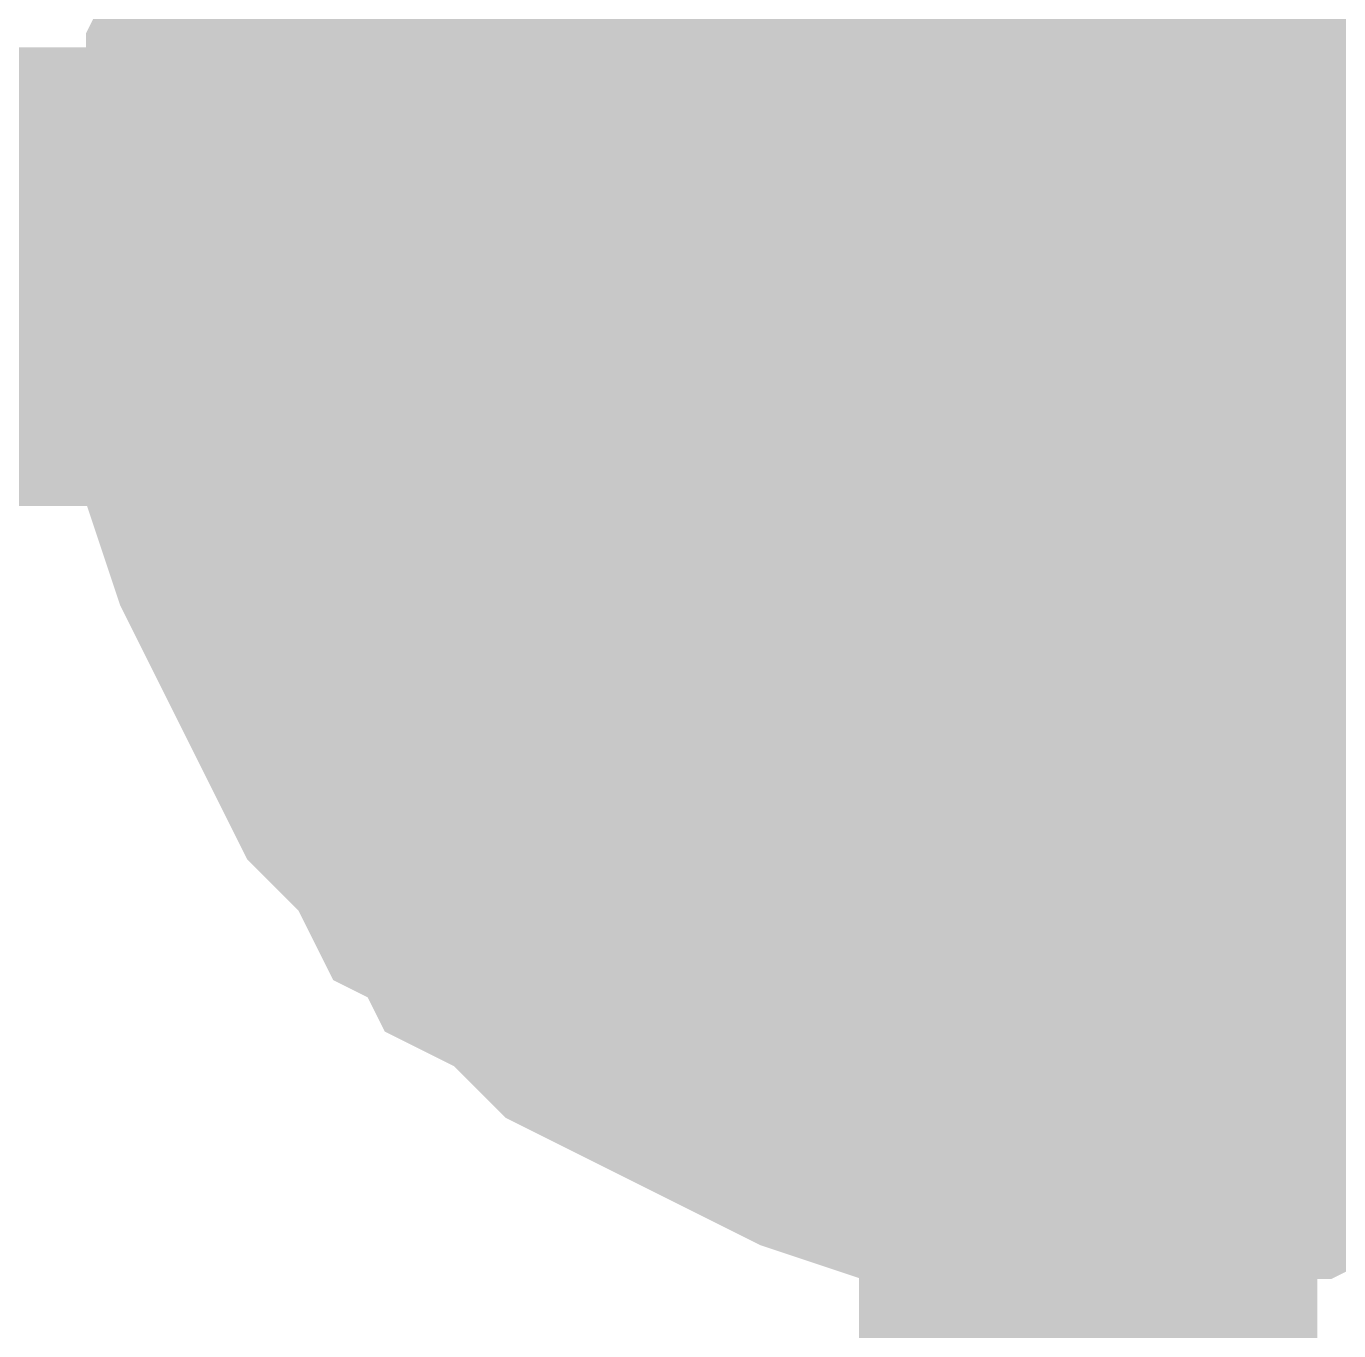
# Model space of a CAD drawing. Header units: inches. Extents: x 0 to 432, y 0 to 280.
# Drawn here: x 202.515 to 203.373, y 187.266 to 188.119 of the extents above; entities that cross this region are included whole.
import ezdxf

# ---------------------------------------------------------------- set-up
doc = ezdxf.new("R2010")
doc.units = ezdxf.units.IN
doc.layers.add('Sheet', color=255, linetype='Continuous')

msp = doc.modelspace()

# ---------------------------------------------------------------- linework, layer by layer
at = {"layer": 'Sheet'}
for points in [[(203.20925, 193.03081, 0.29972, 0.29972, 0), (203.20925, 187.9549, 0.29972, 0.29972, 0)], [(202.69263, 187.9549, 0.29972, 0.29972, 0), (202.69263, 187.97736, 0.29972, 0.29972, 0), (202.69263, 188.01105, 0.29972, 0.29972, 0), (202.70386, 188.0335, 0.29972, 0.29972, 0), (202.70386, 188.05596, 0.29972, 0.29972, 0), (202.70386, 188.07842, 0.29972, 0.29972, 0), (202.7151, 188.10088, 0.29972, 0.29972, 0), (202.72633, 188.13457, 0.29972, 0.29972, 0), (202.73756, 188.15703, 0.29972, 0.29972, 0), (202.74879, 188.17949, 0.29972, 0.29972, 0), (202.76002, 188.20195, 0.29972, 0.29972, 0), (202.77125, 188.21318, 0.29972, 0.29972, 0), (202.78248, 188.23564, 0.29972, 0.29972, 0), (202.79371, 188.2581, 0.29972, 0.29972, 0), (202.81617, 188.28056, 0.29972, 0.29972, 0)], [(202.69263, 187.9549, 0.29972, 0.29972, 0), (202.69263, 187.97736, 0.29972, 0.29972, 0), (202.69263, 188.01105, 0.29972, 0.29972, 0), (202.70386, 188.0335, 0.29972, 0.29972, 0), (202.70386, 188.05596, 0.29972, 0.29972, 0), (202.70386, 188.07842, 0.29972, 0.29972, 0), (202.7151, 188.10088, 0.29972, 0.29972, 0), (202.72633, 188.13457, 0.29972, 0.29972, 0), (202.73756, 188.15703, 0.29972, 0.29972, 0), (202.74879, 188.17949, 0.29972, 0.29972, 0), (202.76002, 188.20195, 0.29972, 0.29972, 0), (202.77125, 188.21318, 0.29972, 0.29972, 0), (202.78248, 188.23564, 0.29972, 0.29972, 0), (202.79371, 188.2581, 0.29972, 0.29972, 0), (202.81617, 188.28056, 0.29972, 0.29972, 0)], [(202.69263, 187.9549, 0.29972, 0.29972, 0), (202.69263, 187.97736, 0.29972, 0.29972, 0), (202.69263, 188.01105, 0.29972, 0.29972, 0), (202.70386, 188.0335, 0.29972, 0.29972, 0), (202.70386, 188.05596, 0.29972, 0.29972, 0), (202.70386, 188.07842, 0.29972, 0.29972, 0), (202.7151, 188.10088, 0.29972, 0.29972, 0), (202.72633, 188.13457, 0.29972, 0.29972, 0), (202.73756, 188.15703, 0.29972, 0.29972, 0), (202.74879, 188.17949, 0.29972, 0.29972, 0), (202.76002, 188.20195, 0.29972, 0.29972, 0), (202.77125, 188.21318, 0.29972, 0.29972, 0), (202.78248, 188.23564, 0.29972, 0.29972, 0), (202.79371, 188.2581, 0.29972, 0.29972, 0), (202.81617, 188.28056, 0.29972, 0.29972, 0)], [(202.69263, 187.9549, 0.29972, 0.29972, 0), (202.69263, 187.97736, 0.29972, 0.29972, 0), (202.69263, 188.01105, 0.29972, 0.29972, 0), (202.70386, 188.0335, 0.29972, 0.29972, 0), (202.70386, 188.05596, 0.29972, 0.29972, 0), (202.70386, 188.07842, 0.29972, 0.29972, 0), (202.7151, 188.10088, 0.29972, 0.29972, 0), (202.72633, 188.13457, 0.29972, 0.29972, 0), (202.73756, 188.15703, 0.29972, 0.29972, 0), (202.74879, 188.17949, 0.29972, 0.29972, 0), (202.76002, 188.20195, 0.29972, 0.29972, 0), (202.77125, 188.21318, 0.29972, 0.29972, 0), (202.78248, 188.23564, 0.29972, 0.29972, 0), (202.79371, 188.2581, 0.29972, 0.29972, 0), (202.81617, 188.28056, 0.29972, 0.29972, 0)], [(202.69263, 187.9549, 0.29972, 0.29972, 0), (202.69263, 187.97736, 0.29972, 0.29972, 0), (202.69263, 188.01105, 0.29972, 0.29972, 0), (202.70386, 188.0335, 0.29972, 0.29972, 0), (202.70386, 188.05596, 0.29972, 0.29972, 0), (202.70386, 188.07842, 0.29972, 0.29972, 0), (202.7151, 188.10088, 0.29972, 0.29972, 0), (202.72633, 188.13457, 0.29972, 0.29972, 0), (202.73756, 188.15703, 0.29972, 0.29972, 0), (202.74879, 188.17949, 0.29972, 0.29972, 0), (202.76002, 188.20195, 0.29972, 0.29972, 0), (202.77125, 188.21318, 0.29972, 0.29972, 0), (202.78248, 188.23564, 0.29972, 0.29972, 0), (202.79371, 188.2581, 0.29972, 0.29972, 0), (202.81617, 188.28056, 0.29972, 0.29972, 0)], [(202.69263, 187.9549, 0.29972, 0.29972, 0), (202.69263, 187.97736, 0.29972, 0.29972, 0), (202.69263, 188.01105, 0.29972, 0.29972, 0), (202.70386, 188.0335, 0.29972, 0.29972, 0), (202.70386, 188.05596, 0.29972, 0.29972, 0), (202.70386, 188.07842, 0.29972, 0.29972, 0), (202.7151, 188.10088, 0.29972, 0.29972, 0), (202.72633, 188.13457, 0.29972, 0.29972, 0), (202.73756, 188.15703, 0.29972, 0.29972, 0), (202.74879, 188.17949, 0.29972, 0.29972, 0), (202.76002, 188.20195, 0.29972, 0.29972, 0), (202.77125, 188.21318, 0.29972, 0.29972, 0), (202.78248, 188.23564, 0.29972, 0.29972, 0), (202.79371, 188.2581, 0.29972, 0.29972, 0), (202.81617, 188.28056, 0.29972, 0.29972, 0)], [(202.69263, 187.9549, 0.29972, 0.29972, 0), (202.69263, 187.97736, 0.29972, 0.29972, 0), (202.69263, 188.01105, 0.29972, 0.29972, 0), (202.70386, 188.0335, 0.29972, 0.29972, 0), (202.70386, 188.05596, 0.29972, 0.29972, 0), (202.70386, 188.07842, 0.29972, 0.29972, 0), (202.7151, 188.10088, 0.29972, 0.29972, 0), (202.72633, 188.13457, 0.29972, 0.29972, 0), (202.73756, 188.15703, 0.29972, 0.29972, 0), (202.74879, 188.17949, 0.29972, 0.29972, 0), (202.76002, 188.20195, 0.29972, 0.29972, 0), (202.77125, 188.21318, 0.29972, 0.29972, 0), (202.78248, 188.23564, 0.29972, 0.29972, 0), (202.79371, 188.2581, 0.29972, 0.29972, 0), (202.81617, 188.28056, 0.29972, 0.29972, 0)], [(202.69263, 187.9549, 0.29972, 0.29972, 0), (202.69263, 187.97736, 0.29972, 0.29972, 0), (202.69263, 188.01105, 0.29972, 0.29972, 0), (202.70386, 188.0335, 0.29972, 0.29972, 0), (202.70386, 188.05596, 0.29972, 0.29972, 0), (202.70386, 188.07842, 0.29972, 0.29972, 0), (202.7151, 188.10088, 0.29972, 0.29972, 0), (202.72633, 188.13457, 0.29972, 0.29972, 0), (202.73756, 188.15703, 0.29972, 0.29972, 0), (202.74879, 188.17949, 0.29972, 0.29972, 0), (202.76002, 188.20195, 0.29972, 0.29972, 0), (202.77125, 188.21318, 0.29972, 0.29972, 0), (202.78248, 188.23564, 0.29972, 0.29972, 0), (202.79371, 188.2581, 0.29972, 0.29972, 0), (202.81617, 188.28056, 0.29972, 0.29972, 0)], [(202.69263, 187.9549, 0.09906, 0.09906, 0), (202.69263, 187.97736, 0.09906, 0.09906, 0), (202.69263, 188.01105, 0.09906, 0.09906, 0), (202.70386, 188.0335, 0.09906, 0.09906, 0), (202.70386, 188.05596, 0.09906, 0.09906, 0), (202.70386, 188.07842, 0.09906, 0.09906, 0), (202.7151, 188.10088, 0.09906, 0.09906, 0), (202.72633, 188.13457, 0.09906, 0.09906, 0), (202.73756, 188.15703, 0.09906, 0.09906, 0), (202.74879, 188.17949, 0.09906, 0.09906, 0)], [(202.69263, 187.9549, 0.09906, 0.09906, 0), (202.69263, 187.97736, 0.09906, 0.09906, 0), (202.69263, 188.01105, 0.09906, 0.09906, 0), (202.70386, 188.0335, 0.09906, 0.09906, 0), (202.70386, 188.05596, 0.09906, 0.09906, 0), (202.70386, 188.07842, 0.09906, 0.09906, 0), (202.7151, 188.10088, 0.09906, 0.09906, 0), (202.72633, 188.13457, 0.09906, 0.09906, 0), (202.73756, 188.15703, 0.09906, 0.09906, 0), (202.74879, 188.17949, 0.09906, 0.09906, 0)], [(202.69263, 187.9549, 0.09906, 0.09906, 0), (202.69263, 187.97736, 0.09906, 0.09906, 0), (202.69263, 188.01105, 0.09906, 0.09906, 0), (202.70386, 188.0335, 0.09906, 0.09906, 0), (202.70386, 188.05596, 0.09906, 0.09906, 0), (202.70386, 188.07842, 0.09906, 0.09906, 0), (202.7151, 188.10088, 0.09906, 0.09906, 0), (202.72633, 188.13457, 0.09906, 0.09906, 0), (202.73756, 188.15703, 0.09906, 0.09906, 0), (202.74879, 188.17949, 0.09906, 0.09906, 0)], [(202.69263, 187.9549, 0.09906, 0.09906, 0), (202.69263, 187.97736, 0.09906, 0.09906, 0), (202.69263, 188.01105, 0.09906, 0.09906, 0), (202.70386, 188.0335, 0.09906, 0.09906, 0), (202.70386, 188.05596, 0.09906, 0.09906, 0), (202.70386, 188.07842, 0.09906, 0.09906, 0), (202.7151, 188.10088, 0.09906, 0.09906, 0), (202.72633, 188.13457, 0.09906, 0.09906, 0), (202.73756, 188.15703, 0.09906, 0.09906, 0), (202.74879, 188.17949, 0.09906, 0.09906, 0)], [(202.69263, 187.9549, 0.09906, 0.09906, 0), (202.69263, 187.97736, 0.09906, 0.09906, 0), (202.69263, 188.01105, 0.09906, 0.09906, 0), (202.70386, 188.0335, 0.09906, 0.09906, 0), (202.70386, 188.05596, 0.09906, 0.09906, 0), (202.70386, 188.07842, 0.09906, 0.09906, 0), (202.7151, 188.10088, 0.09906, 0.09906, 0), (202.72633, 188.13457, 0.09906, 0.09906, 0), (202.73756, 188.15703, 0.09906, 0.09906, 0), (202.74879, 188.17949, 0.09906, 0.09906, 0)], [(202.69263, 187.9549, 0.09906, 0.09906, 0), (202.69263, 187.97736, 0.09906, 0.09906, 0), (202.69263, 188.01105, 0.09906, 0.09906, 0), (202.70386, 188.0335, 0.09906, 0.09906, 0), (202.70386, 188.05596, 0.09906, 0.09906, 0), (202.70386, 188.07842, 0.09906, 0.09906, 0), (202.7151, 188.10088, 0.09906, 0.09906, 0), (202.72633, 188.13457, 0.09906, 0.09906, 0), (202.73756, 188.15703, 0.09906, 0.09906, 0), (202.74879, 188.17949, 0.09906, 0.09906, 0)], [(202.69263, 187.9549, 0.09906, 0.09906, 0), (202.69263, 187.97736, 0.09906, 0.09906, 0), (202.69263, 188.01105, 0.09906, 0.09906, 0), (202.70386, 188.0335, 0.09906, 0.09906, 0), (202.70386, 188.05596, 0.09906, 0.09906, 0), (202.70386, 188.07842, 0.09906, 0.09906, 0), (202.7151, 188.10088, 0.09906, 0.09906, 0), (202.72633, 188.13457, 0.09906, 0.09906, 0), (202.73756, 188.15703, 0.09906, 0.09906, 0), (202.74879, 188.17949, 0.09906, 0.09906, 0)], [(202.69263, 187.9549, 0.09906, 0.09906, 0), (202.69263, 187.97736, 0.09906, 0.09906, 0), (202.69263, 188.01105, 0.09906, 0.09906, 0), (202.70386, 188.0335, 0.09906, 0.09906, 0), (202.70386, 188.05596, 0.09906, 0.09906, 0), (202.70386, 188.07842, 0.09906, 0.09906, 0), (202.7151, 188.10088, 0.09906, 0.09906, 0), (202.72633, 188.13457, 0.09906, 0.09906, 0), (202.73756, 188.15703, 0.09906, 0.09906, 0), (202.74879, 188.17949, 0.09906, 0.09906, 0)], [(198.12172, 187.9549, 0.29972, 0.29972, 0), (203.20925, 187.9549, 0.29972, 0.29972, 0)], [(203.20925, 187.43832, 0.29972, 0.29972, 0), (203.18679, 187.43832, 0.29972, 0.29972, 0), (203.1531, 187.43832, 0.29972, 0.29972, 0), (203.13063, 187.44955, 0.29972, 0.29972, 0), (203.10817, 187.44955, 0.29972, 0.29972, 0), (203.08571, 187.44955, 0.29972, 0.29972, 0), (203.05202, 187.46078, 0.29972, 0.29972, 0), (203.02956, 187.47201, 0.29972, 0.29972, 0), (203.0071, 187.48324, 0.29972, 0.29972, 0), (202.98463, 187.49447, 0.29972, 0.29972, 0), (202.96217, 187.5057, 0.29972, 0.29972, 0), (202.93971, 187.51693, 0.29972, 0.29972, 0), (202.91725, 187.52816, 0.29972, 0.29972, 0), (202.90602, 187.53939, 0.29972, 0.29972, 0), (202.88356, 187.56185, 0.29972, 0.29972, 0), (202.8611, 187.57308, 0.29972, 0.29972, 0), (202.84986, 187.59554, 0.29972, 0.29972, 0), (202.8274, 187.60677, 0.29972, 0.29972, 0), (202.81617, 187.62923, 0.29972, 0.29972, 0), (202.79371, 187.65169, 0.29972, 0.29972, 0), (202.78248, 187.66292, 0.29972, 0.29972, 0), (202.77125, 187.68538, 0.29972, 0.29972, 0), (202.76002, 187.70784, 0.29972, 0.29972, 0), (202.74879, 187.7303, 0.29972, 0.29972, 0), (202.73756, 187.75276, 0.29972, 0.29972, 0), (202.72633, 187.77522, 0.29972, 0.29972, 0), (202.7151, 187.79768, 0.29972, 0.29972, 0), (202.70386, 187.83137, 0.29972, 0.29972, 0), (202.70386, 187.85383, 0.29972, 0.29972, 0), (202.70386, 187.87629, 0.29972, 0.29972, 0), (202.69263, 187.89875, 0.29972, 0.29972, 0), (202.69263, 187.93244, 0.29972, 0.29972, 0), (202.69263, 187.9549, 0.29972, 0.29972, 0)], [(202.69263, 187.9549, 0.29972, 0.29972, 0), (202.69263, 187.9549, 0.29972, 0.29972, 0)], [(203.20925, 187.43832, 0.29972, 0.29972, 0), (203.18679, 187.43832, 0.29972, 0.29972, 0), (203.1531, 187.43832, 0.29972, 0.29972, 0), (203.13063, 187.44955, 0.29972, 0.29972, 0), (203.10817, 187.44955, 0.29972, 0.29972, 0), (203.08571, 187.44955, 0.29972, 0.29972, 0), (203.05202, 187.46078, 0.29972, 0.29972, 0), (203.02956, 187.47201, 0.29972, 0.29972, 0), (203.0071, 187.48324, 0.29972, 0.29972, 0), (202.98463, 187.49447, 0.29972, 0.29972, 0), (202.96217, 187.5057, 0.29972, 0.29972, 0), (202.93971, 187.51693, 0.29972, 0.29972, 0), (202.91725, 187.52816, 0.29972, 0.29972, 0), (202.90602, 187.53939, 0.29972, 0.29972, 0), (202.88356, 187.56185, 0.29972, 0.29972, 0), (202.8611, 187.57308, 0.29972, 0.29972, 0), (202.84986, 187.59554, 0.29972, 0.29972, 0), (202.8274, 187.60677, 0.29972, 0.29972, 0), (202.81617, 187.62923, 0.29972, 0.29972, 0), (202.79371, 187.65169, 0.29972, 0.29972, 0), (202.78248, 187.66292, 0.29972, 0.29972, 0), (202.77125, 187.68538, 0.29972, 0.29972, 0), (202.76002, 187.70784, 0.29972, 0.29972, 0), (202.74879, 187.7303, 0.29972, 0.29972, 0), (202.73756, 187.75276, 0.29972, 0.29972, 0), (202.72633, 187.77522, 0.29972, 0.29972, 0), (202.7151, 187.79768, 0.29972, 0.29972, 0), (202.70386, 187.83137, 0.29972, 0.29972, 0), (202.70386, 187.85383, 0.29972, 0.29972, 0), (202.70386, 187.87629, 0.29972, 0.29972, 0), (202.69263, 187.89875, 0.29972, 0.29972, 0), (202.69263, 187.93244, 0.29972, 0.29972, 0), (202.69263, 187.9549, 0.29972, 0.29972, 0)], [(202.69263, 187.9549, 0.29972, 0.29972, 0), (202.69263, 187.9549, 0.29972, 0.29972, 0)], [(203.20925, 187.43832, 0.29972, 0.29972, 0), (203.18679, 187.43832, 0.29972, 0.29972, 0), (203.1531, 187.43832, 0.29972, 0.29972, 0), (203.13063, 187.44955, 0.29972, 0.29972, 0), (203.10817, 187.44955, 0.29972, 0.29972, 0), (203.08571, 187.44955, 0.29972, 0.29972, 0), (203.05202, 187.46078, 0.29972, 0.29972, 0), (203.02956, 187.47201, 0.29972, 0.29972, 0), (203.0071, 187.48324, 0.29972, 0.29972, 0), (202.98463, 187.49447, 0.29972, 0.29972, 0), (202.96217, 187.5057, 0.29972, 0.29972, 0), (202.93971, 187.51693, 0.29972, 0.29972, 0), (202.91725, 187.52816, 0.29972, 0.29972, 0), (202.90602, 187.53939, 0.29972, 0.29972, 0), (202.88356, 187.56185, 0.29972, 0.29972, 0), (202.8611, 187.57308, 0.29972, 0.29972, 0), (202.84986, 187.59554, 0.29972, 0.29972, 0), (202.8274, 187.60677, 0.29972, 0.29972, 0), (202.81617, 187.62923, 0.29972, 0.29972, 0), (202.79371, 187.65169, 0.29972, 0.29972, 0), (202.78248, 187.66292, 0.29972, 0.29972, 0), (202.77125, 187.68538, 0.29972, 0.29972, 0), (202.76002, 187.70784, 0.29972, 0.29972, 0), (202.74879, 187.7303, 0.29972, 0.29972, 0), (202.73756, 187.75276, 0.29972, 0.29972, 0), (202.72633, 187.77522, 0.29972, 0.29972, 0), (202.7151, 187.79768, 0.29972, 0.29972, 0), (202.70386, 187.83137, 0.29972, 0.29972, 0), (202.70386, 187.85383, 0.29972, 0.29972, 0), (202.70386, 187.87629, 0.29972, 0.29972, 0), (202.69263, 187.89875, 0.29972, 0.29972, 0), (202.69263, 187.93244, 0.29972, 0.29972, 0), (202.69263, 187.9549, 0.29972, 0.29972, 0)], [(202.69263, 187.9549, 0.29972, 0.29972, 0), (202.69263, 187.9549, 0.29972, 0.29972, 0)], [(203.20925, 187.43832, 0.29972, 0.29972, 0), (203.18679, 187.43832, 0.29972, 0.29972, 0), (203.1531, 187.43832, 0.29972, 0.29972, 0), (203.13063, 187.44955, 0.29972, 0.29972, 0), (203.10817, 187.44955, 0.29972, 0.29972, 0), (203.08571, 187.44955, 0.29972, 0.29972, 0), (203.05202, 187.46078, 0.29972, 0.29972, 0), (203.02956, 187.47201, 0.29972, 0.29972, 0), (203.0071, 187.48324, 0.29972, 0.29972, 0), (202.98463, 187.49447, 0.29972, 0.29972, 0), (202.96217, 187.5057, 0.29972, 0.29972, 0), (202.93971, 187.51693, 0.29972, 0.29972, 0), (202.91725, 187.52816, 0.29972, 0.29972, 0), (202.90602, 187.53939, 0.29972, 0.29972, 0), (202.88356, 187.56185, 0.29972, 0.29972, 0), (202.8611, 187.57308, 0.29972, 0.29972, 0), (202.84986, 187.59554, 0.29972, 0.29972, 0), (202.8274, 187.60677, 0.29972, 0.29972, 0), (202.81617, 187.62923, 0.29972, 0.29972, 0), (202.79371, 187.65169, 0.29972, 0.29972, 0), (202.78248, 187.66292, 0.29972, 0.29972, 0), (202.77125, 187.68538, 0.29972, 0.29972, 0), (202.76002, 187.70784, 0.29972, 0.29972, 0), (202.74879, 187.7303, 0.29972, 0.29972, 0), (202.73756, 187.75276, 0.29972, 0.29972, 0), (202.72633, 187.77522, 0.29972, 0.29972, 0), (202.7151, 187.79768, 0.29972, 0.29972, 0), (202.70386, 187.83137, 0.29972, 0.29972, 0), (202.70386, 187.85383, 0.29972, 0.29972, 0), (202.70386, 187.87629, 0.29972, 0.29972, 0), (202.69263, 187.89875, 0.29972, 0.29972, 0), (202.69263, 187.93244, 0.29972, 0.29972, 0), (202.69263, 187.9549, 0.29972, 0.29972, 0)], [(202.69263, 187.9549, 0.29972, 0.29972, 0), (202.69263, 187.9549, 0.29972, 0.29972, 0)], [(203.20925, 187.43832, 0.29972, 0.29972, 0), (203.18679, 187.43832, 0.29972, 0.29972, 0), (203.1531, 187.43832, 0.29972, 0.29972, 0), (203.13063, 187.44955, 0.29972, 0.29972, 0), (203.10817, 187.44955, 0.29972, 0.29972, 0), (203.08571, 187.44955, 0.29972, 0.29972, 0), (203.05202, 187.46078, 0.29972, 0.29972, 0), (203.02956, 187.47201, 0.29972, 0.29972, 0), (203.0071, 187.48324, 0.29972, 0.29972, 0), (202.98463, 187.49447, 0.29972, 0.29972, 0), (202.96217, 187.5057, 0.29972, 0.29972, 0), (202.93971, 187.51693, 0.29972, 0.29972, 0), (202.91725, 187.52816, 0.29972, 0.29972, 0), (202.90602, 187.53939, 0.29972, 0.29972, 0), (202.88356, 187.56185, 0.29972, 0.29972, 0), (202.8611, 187.57308, 0.29972, 0.29972, 0), (202.84986, 187.59554, 0.29972, 0.29972, 0), (202.8274, 187.60677, 0.29972, 0.29972, 0), (202.81617, 187.62923, 0.29972, 0.29972, 0), (202.79371, 187.65169, 0.29972, 0.29972, 0), (202.78248, 187.66292, 0.29972, 0.29972, 0), (202.77125, 187.68538, 0.29972, 0.29972, 0), (202.76002, 187.70784, 0.29972, 0.29972, 0), (202.74879, 187.7303, 0.29972, 0.29972, 0), (202.73756, 187.75276, 0.29972, 0.29972, 0), (202.72633, 187.77522, 0.29972, 0.29972, 0), (202.7151, 187.79768, 0.29972, 0.29972, 0), (202.70386, 187.83137, 0.29972, 0.29972, 0), (202.70386, 187.85383, 0.29972, 0.29972, 0), (202.70386, 187.87629, 0.29972, 0.29972, 0), (202.69263, 187.89875, 0.29972, 0.29972, 0), (202.69263, 187.93244, 0.29972, 0.29972, 0), (202.69263, 187.9549, 0.29972, 0.29972, 0)], [(202.69263, 187.9549, 0.29972, 0.29972, 0), (202.69263, 187.9549, 0.29972, 0.29972, 0)], [(203.20925, 187.43832, 0.29972, 0.29972, 0), (203.18679, 187.43832, 0.29972, 0.29972, 0), (203.1531, 187.43832, 0.29972, 0.29972, 0), (203.13063, 187.44955, 0.29972, 0.29972, 0), (203.10817, 187.44955, 0.29972, 0.29972, 0), (203.08571, 187.44955, 0.29972, 0.29972, 0), (203.05202, 187.46078, 0.29972, 0.29972, 0), (203.02956, 187.47201, 0.29972, 0.29972, 0), (203.0071, 187.48324, 0.29972, 0.29972, 0), (202.98463, 187.49447, 0.29972, 0.29972, 0), (202.96217, 187.5057, 0.29972, 0.29972, 0), (202.93971, 187.51693, 0.29972, 0.29972, 0), (202.91725, 187.52816, 0.29972, 0.29972, 0), (202.90602, 187.53939, 0.29972, 0.29972, 0), (202.88356, 187.56185, 0.29972, 0.29972, 0), (202.8611, 187.57308, 0.29972, 0.29972, 0), (202.84986, 187.59554, 0.29972, 0.29972, 0), (202.8274, 187.60677, 0.29972, 0.29972, 0), (202.81617, 187.62923, 0.29972, 0.29972, 0), (202.79371, 187.65169, 0.29972, 0.29972, 0), (202.78248, 187.66292, 0.29972, 0.29972, 0), (202.77125, 187.68538, 0.29972, 0.29972, 0), (202.76002, 187.70784, 0.29972, 0.29972, 0), (202.74879, 187.7303, 0.29972, 0.29972, 0), (202.73756, 187.75276, 0.29972, 0.29972, 0), (202.72633, 187.77522, 0.29972, 0.29972, 0), (202.7151, 187.79768, 0.29972, 0.29972, 0), (202.70386, 187.83137, 0.29972, 0.29972, 0), (202.70386, 187.85383, 0.29972, 0.29972, 0), (202.70386, 187.87629, 0.29972, 0.29972, 0), (202.69263, 187.89875, 0.29972, 0.29972, 0), (202.69263, 187.93244, 0.29972, 0.29972, 0), (202.69263, 187.9549, 0.29972, 0.29972, 0)], [(202.69263, 187.9549, 0.29972, 0.29972, 0), (202.69263, 187.9549, 0.29972, 0.29972, 0)], [(203.20925, 187.43832, 0.29972, 0.29972, 0), (203.18679, 187.43832, 0.29972, 0.29972, 0), (203.1531, 187.43832, 0.29972, 0.29972, 0), (203.13063, 187.44955, 0.29972, 0.29972, 0), (203.10817, 187.44955, 0.29972, 0.29972, 0), (203.08571, 187.44955, 0.29972, 0.29972, 0), (203.05202, 187.46078, 0.29972, 0.29972, 0), (203.02956, 187.47201, 0.29972, 0.29972, 0), (203.0071, 187.48324, 0.29972, 0.29972, 0), (202.98463, 187.49447, 0.29972, 0.29972, 0), (202.96217, 187.5057, 0.29972, 0.29972, 0), (202.93971, 187.51693, 0.29972, 0.29972, 0), (202.91725, 187.52816, 0.29972, 0.29972, 0), (202.90602, 187.53939, 0.29972, 0.29972, 0), (202.88356, 187.56185, 0.29972, 0.29972, 0), (202.8611, 187.57308, 0.29972, 0.29972, 0), (202.84986, 187.59554, 0.29972, 0.29972, 0), (202.8274, 187.60677, 0.29972, 0.29972, 0), (202.81617, 187.62923, 0.29972, 0.29972, 0), (202.79371, 187.65169, 0.29972, 0.29972, 0), (202.78248, 187.66292, 0.29972, 0.29972, 0), (202.77125, 187.68538, 0.29972, 0.29972, 0), (202.76002, 187.70784, 0.29972, 0.29972, 0), (202.74879, 187.7303, 0.29972, 0.29972, 0), (202.73756, 187.75276, 0.29972, 0.29972, 0), (202.72633, 187.77522, 0.29972, 0.29972, 0), (202.7151, 187.79768, 0.29972, 0.29972, 0), (202.70386, 187.83137, 0.29972, 0.29972, 0), (202.70386, 187.85383, 0.29972, 0.29972, 0), (202.70386, 187.87629, 0.29972, 0.29972, 0), (202.69263, 187.89875, 0.29972, 0.29972, 0), (202.69263, 187.93244, 0.29972, 0.29972, 0), (202.69263, 187.9549, 0.29972, 0.29972, 0)], [(202.69263, 187.9549, 0.29972, 0.29972, 0), (202.69263, 187.9549, 0.29972, 0.29972, 0)], [(203.20925, 187.43832, 0.29972, 0.29972, 0), (203.18679, 187.43832, 0.29972, 0.29972, 0), (203.1531, 187.43832, 0.29972, 0.29972, 0), (203.13063, 187.44955, 0.29972, 0.29972, 0), (203.10817, 187.44955, 0.29972, 0.29972, 0), (203.08571, 187.44955, 0.29972, 0.29972, 0), (203.05202, 187.46078, 0.29972, 0.29972, 0), (203.02956, 187.47201, 0.29972, 0.29972, 0), (203.0071, 187.48324, 0.29972, 0.29972, 0), (202.98463, 187.49447, 0.29972, 0.29972, 0), (202.96217, 187.5057, 0.29972, 0.29972, 0), (202.93971, 187.51693, 0.29972, 0.29972, 0), (202.91725, 187.52816, 0.29972, 0.29972, 0), (202.90602, 187.53939, 0.29972, 0.29972, 0), (202.88356, 187.56185, 0.29972, 0.29972, 0), (202.8611, 187.57308, 0.29972, 0.29972, 0), (202.84986, 187.59554, 0.29972, 0.29972, 0), (202.8274, 187.60677, 0.29972, 0.29972, 0), (202.81617, 187.62923, 0.29972, 0.29972, 0), (202.79371, 187.65169, 0.29972, 0.29972, 0), (202.78248, 187.66292, 0.29972, 0.29972, 0), (202.77125, 187.68538, 0.29972, 0.29972, 0), (202.76002, 187.70784, 0.29972, 0.29972, 0), (202.74879, 187.7303, 0.29972, 0.29972, 0), (202.73756, 187.75276, 0.29972, 0.29972, 0), (202.72633, 187.77522, 0.29972, 0.29972, 0), (202.7151, 187.79768, 0.29972, 0.29972, 0), (202.70386, 187.83137, 0.29972, 0.29972, 0), (202.70386, 187.85383, 0.29972, 0.29972, 0), (202.70386, 187.87629, 0.29972, 0.29972, 0), (202.69263, 187.89875, 0.29972, 0.29972, 0), (202.69263, 187.93244, 0.29972, 0.29972, 0), (202.69263, 187.9549, 0.29972, 0.29972, 0)], [(202.69263, 187.9549, 0.29972, 0.29972, 0), (202.69263, 187.9549, 0.29972, 0.29972, 0)], [(203.20925, 187.9549, 0.29972, 0.29972, 0), (203.20925, 160.0149, 0.29972, 0.29972, 0), (205.7474, 160.0149, 0.29972, 0.29972, 0)], [(203.20925, 187.43832, 0.09906, 0.09906, 0), (203.18679, 187.43832, 0.09906, 0.09906, 0), (203.1531, 187.43832, 0.09906, 0.09906, 0), (203.13063, 187.44955, 0.09906, 0.09906, 0), (203.10817, 187.44955, 0.09906, 0.09906, 0), (203.08571, 187.44955, 0.09906, 0.09906, 0), (203.05202, 187.46078, 0.09906, 0.09906, 0), (203.02956, 187.47201, 0.09906, 0.09906, 0), (203.0071, 187.48324, 0.09906, 0.09906, 0), (202.98463, 187.49447, 0.09906, 0.09906, 0), (202.96217, 187.5057, 0.09906, 0.09906, 0), (202.93971, 187.51693, 0.09906, 0.09906, 0), (202.91725, 187.52816, 0.09906, 0.09906, 0), (202.90602, 187.53939, 0.09906, 0.09906, 0), (202.88356, 187.56185, 0.09906, 0.09906, 0), (202.8611, 187.57308, 0.09906, 0.09906, 0), (202.84986, 187.59554, 0.09906, 0.09906, 0), (202.8274, 187.60677, 0.09906, 0.09906, 0), (202.81617, 187.62923, 0.09906, 0.09906, 0), (202.79371, 187.65169, 0.09906, 0.09906, 0), (202.78248, 187.66292, 0.09906, 0.09906, 0), (202.77125, 187.68538, 0.09906, 0.09906, 0), (202.76002, 187.70784, 0.09906, 0.09906, 0), (202.74879, 187.7303, 0.09906, 0.09906, 0), (202.73756, 187.75276, 0.09906, 0.09906, 0), (202.72633, 187.77522, 0.09906, 0.09906, 0), (202.7151, 187.79768, 0.09906, 0.09906, 0), (202.70386, 187.83137, 0.09906, 0.09906, 0), (202.70386, 187.85383, 0.09906, 0.09906, 0), (202.70386, 187.87629, 0.09906, 0.09906, 0), (202.69263, 187.89875, 0.09906, 0.09906, 0), (202.69263, 187.93244, 0.09906, 0.09906, 0), (202.69263, 187.9549, 0.09906, 0.09906, 0)], [(202.69263, 187.9549, 0.09906, 0.09906, 0), (202.69263, 187.9549, 0.09906, 0.09906, 0)], [(203.20925, 187.43832, 0.09906, 0.09906, 0), (203.18679, 187.43832, 0.09906, 0.09906, 0), (203.1531, 187.43832, 0.09906, 0.09906, 0), (203.13063, 187.44955, 0.09906, 0.09906, 0), (203.10817, 187.44955, 0.09906, 0.09906, 0), (203.08571, 187.44955, 0.09906, 0.09906, 0), (203.05202, 187.46078, 0.09906, 0.09906, 0), (203.02956, 187.47201, 0.09906, 0.09906, 0), (203.0071, 187.48324, 0.09906, 0.09906, 0), (202.98463, 187.49447, 0.09906, 0.09906, 0), (202.96217, 187.5057, 0.09906, 0.09906, 0), (202.93971, 187.51693, 0.09906, 0.09906, 0), (202.91725, 187.52816, 0.09906, 0.09906, 0), (202.90602, 187.53939, 0.09906, 0.09906, 0), (202.88356, 187.56185, 0.09906, 0.09906, 0), (202.8611, 187.57308, 0.09906, 0.09906, 0), (202.84986, 187.59554, 0.09906, 0.09906, 0), (202.8274, 187.60677, 0.09906, 0.09906, 0), (202.81617, 187.62923, 0.09906, 0.09906, 0), (202.79371, 187.65169, 0.09906, 0.09906, 0), (202.78248, 187.66292, 0.09906, 0.09906, 0), (202.77125, 187.68538, 0.09906, 0.09906, 0), (202.76002, 187.70784, 0.09906, 0.09906, 0), (202.74879, 187.7303, 0.09906, 0.09906, 0), (202.73756, 187.75276, 0.09906, 0.09906, 0), (202.72633, 187.77522, 0.09906, 0.09906, 0), (202.7151, 187.79768, 0.09906, 0.09906, 0), (202.70386, 187.83137, 0.09906, 0.09906, 0), (202.70386, 187.85383, 0.09906, 0.09906, 0), (202.70386, 187.87629, 0.09906, 0.09906, 0), (202.69263, 187.89875, 0.09906, 0.09906, 0), (202.69263, 187.93244, 0.09906, 0.09906, 0), (202.69263, 187.9549, 0.09906, 0.09906, 0)], [(202.69263, 187.9549, 0.09906, 0.09906, 0), (202.69263, 187.9549, 0.09906, 0.09906, 0)], [(203.20925, 187.43832, 0.09906, 0.09906, 0), (203.18679, 187.43832, 0.09906, 0.09906, 0), (203.1531, 187.43832, 0.09906, 0.09906, 0), (203.13063, 187.44955, 0.09906, 0.09906, 0), (203.10817, 187.44955, 0.09906, 0.09906, 0), (203.08571, 187.44955, 0.09906, 0.09906, 0), (203.05202, 187.46078, 0.09906, 0.09906, 0), (203.02956, 187.47201, 0.09906, 0.09906, 0), (203.0071, 187.48324, 0.09906, 0.09906, 0), (202.98463, 187.49447, 0.09906, 0.09906, 0), (202.96217, 187.5057, 0.09906, 0.09906, 0), (202.93971, 187.51693, 0.09906, 0.09906, 0), (202.91725, 187.52816, 0.09906, 0.09906, 0), (202.90602, 187.53939, 0.09906, 0.09906, 0), (202.88356, 187.56185, 0.09906, 0.09906, 0), (202.8611, 187.57308, 0.09906, 0.09906, 0), (202.84986, 187.59554, 0.09906, 0.09906, 0), (202.8274, 187.60677, 0.09906, 0.09906, 0), (202.81617, 187.62923, 0.09906, 0.09906, 0), (202.79371, 187.65169, 0.09906, 0.09906, 0), (202.78248, 187.66292, 0.09906, 0.09906, 0), (202.77125, 187.68538, 0.09906, 0.09906, 0), (202.76002, 187.70784, 0.09906, 0.09906, 0), (202.74879, 187.7303, 0.09906, 0.09906, 0), (202.73756, 187.75276, 0.09906, 0.09906, 0), (202.72633, 187.77522, 0.09906, 0.09906, 0), (202.7151, 187.79768, 0.09906, 0.09906, 0), (202.70386, 187.83137, 0.09906, 0.09906, 0), (202.70386, 187.85383, 0.09906, 0.09906, 0), (202.70386, 187.87629, 0.09906, 0.09906, 0), (202.69263, 187.89875, 0.09906, 0.09906, 0), (202.69263, 187.93244, 0.09906, 0.09906, 0), (202.69263, 187.9549, 0.09906, 0.09906, 0)], [(202.69263, 187.9549, 0.09906, 0.09906, 0), (202.69263, 187.9549, 0.09906, 0.09906, 0)], [(203.20925, 187.43832, 0.09906, 0.09906, 0), (203.18679, 187.43832, 0.09906, 0.09906, 0), (203.1531, 187.43832, 0.09906, 0.09906, 0), (203.13063, 187.44955, 0.09906, 0.09906, 0), (203.10817, 187.44955, 0.09906, 0.09906, 0), (203.08571, 187.44955, 0.09906, 0.09906, 0), (203.05202, 187.46078, 0.09906, 0.09906, 0), (203.02956, 187.47201, 0.09906, 0.09906, 0), (203.0071, 187.48324, 0.09906, 0.09906, 0), (202.98463, 187.49447, 0.09906, 0.09906, 0), (202.96217, 187.5057, 0.09906, 0.09906, 0), (202.93971, 187.51693, 0.09906, 0.09906, 0), (202.91725, 187.52816, 0.09906, 0.09906, 0), (202.90602, 187.53939, 0.09906, 0.09906, 0), (202.88356, 187.56185, 0.09906, 0.09906, 0), (202.8611, 187.57308, 0.09906, 0.09906, 0), (202.84986, 187.59554, 0.09906, 0.09906, 0), (202.8274, 187.60677, 0.09906, 0.09906, 0), (202.81617, 187.62923, 0.09906, 0.09906, 0), (202.79371, 187.65169, 0.09906, 0.09906, 0), (202.78248, 187.66292, 0.09906, 0.09906, 0), (202.77125, 187.68538, 0.09906, 0.09906, 0), (202.76002, 187.70784, 0.09906, 0.09906, 0), (202.74879, 187.7303, 0.09906, 0.09906, 0), (202.73756, 187.75276, 0.09906, 0.09906, 0), (202.72633, 187.77522, 0.09906, 0.09906, 0), (202.7151, 187.79768, 0.09906, 0.09906, 0), (202.70386, 187.83137, 0.09906, 0.09906, 0), (202.70386, 187.85383, 0.09906, 0.09906, 0), (202.70386, 187.87629, 0.09906, 0.09906, 0), (202.69263, 187.89875, 0.09906, 0.09906, 0), (202.69263, 187.93244, 0.09906, 0.09906, 0), (202.69263, 187.9549, 0.09906, 0.09906, 0)], [(202.69263, 187.9549, 0.09906, 0.09906, 0), (202.69263, 187.9549, 0.09906, 0.09906, 0)], [(203.20925, 187.43832, 0.09906, 0.09906, 0), (203.18679, 187.43832, 0.09906, 0.09906, 0), (203.1531, 187.43832, 0.09906, 0.09906, 0), (203.13063, 187.44955, 0.09906, 0.09906, 0), (203.10817, 187.44955, 0.09906, 0.09906, 0), (203.08571, 187.44955, 0.09906, 0.09906, 0), (203.05202, 187.46078, 0.09906, 0.09906, 0), (203.02956, 187.47201, 0.09906, 0.09906, 0), (203.0071, 187.48324, 0.09906, 0.09906, 0), (202.98463, 187.49447, 0.09906, 0.09906, 0), (202.96217, 187.5057, 0.09906, 0.09906, 0), (202.93971, 187.51693, 0.09906, 0.09906, 0), (202.91725, 187.52816, 0.09906, 0.09906, 0), (202.90602, 187.53939, 0.09906, 0.09906, 0), (202.88356, 187.56185, 0.09906, 0.09906, 0), (202.8611, 187.57308, 0.09906, 0.09906, 0), (202.84986, 187.59554, 0.09906, 0.09906, 0), (202.8274, 187.60677, 0.09906, 0.09906, 0), (202.81617, 187.62923, 0.09906, 0.09906, 0), (202.79371, 187.65169, 0.09906, 0.09906, 0), (202.78248, 187.66292, 0.09906, 0.09906, 0), (202.77125, 187.68538, 0.09906, 0.09906, 0), (202.76002, 187.70784, 0.09906, 0.09906, 0), (202.74879, 187.7303, 0.09906, 0.09906, 0), (202.73756, 187.75276, 0.09906, 0.09906, 0), (202.72633, 187.77522, 0.09906, 0.09906, 0), (202.7151, 187.79768, 0.09906, 0.09906, 0), (202.70386, 187.83137, 0.09906, 0.09906, 0), (202.70386, 187.85383, 0.09906, 0.09906, 0), (202.70386, 187.87629, 0.09906, 0.09906, 0), (202.69263, 187.89875, 0.09906, 0.09906, 0), (202.69263, 187.93244, 0.09906, 0.09906, 0), (202.69263, 187.9549, 0.09906, 0.09906, 0)], [(202.69263, 187.9549, 0.09906, 0.09906, 0), (202.69263, 187.9549, 0.09906, 0.09906, 0)], [(203.20925, 187.43832, 0.09906, 0.09906, 0), (203.18679, 187.43832, 0.09906, 0.09906, 0), (203.1531, 187.43832, 0.09906, 0.09906, 0), (203.13063, 187.44955, 0.09906, 0.09906, 0), (203.10817, 187.44955, 0.09906, 0.09906, 0), (203.08571, 187.44955, 0.09906, 0.09906, 0), (203.05202, 187.46078, 0.09906, 0.09906, 0), (203.02956, 187.47201, 0.09906, 0.09906, 0), (203.0071, 187.48324, 0.09906, 0.09906, 0), (202.98463, 187.49447, 0.09906, 0.09906, 0), (202.96217, 187.5057, 0.09906, 0.09906, 0), (202.93971, 187.51693, 0.09906, 0.09906, 0), (202.91725, 187.52816, 0.09906, 0.09906, 0), (202.90602, 187.53939, 0.09906, 0.09906, 0), (202.88356, 187.56185, 0.09906, 0.09906, 0), (202.8611, 187.57308, 0.09906, 0.09906, 0), (202.84986, 187.59554, 0.09906, 0.09906, 0), (202.8274, 187.60677, 0.09906, 0.09906, 0), (202.81617, 187.62923, 0.09906, 0.09906, 0), (202.79371, 187.65169, 0.09906, 0.09906, 0), (202.78248, 187.66292, 0.09906, 0.09906, 0), (202.77125, 187.68538, 0.09906, 0.09906, 0), (202.76002, 187.70784, 0.09906, 0.09906, 0), (202.74879, 187.7303, 0.09906, 0.09906, 0), (202.73756, 187.75276, 0.09906, 0.09906, 0), (202.72633, 187.77522, 0.09906, 0.09906, 0), (202.7151, 187.79768, 0.09906, 0.09906, 0), (202.70386, 187.83137, 0.09906, 0.09906, 0), (202.70386, 187.85383, 0.09906, 0.09906, 0), (202.70386, 187.87629, 0.09906, 0.09906, 0), (202.69263, 187.89875, 0.09906, 0.09906, 0), (202.69263, 187.93244, 0.09906, 0.09906, 0), (202.69263, 187.9549, 0.09906, 0.09906, 0)], [(202.69263, 187.9549, 0.09906, 0.09906, 0), (202.69263, 187.9549, 0.09906, 0.09906, 0)], [(203.20925, 187.43832, 0.09906, 0.09906, 0), (203.18679, 187.43832, 0.09906, 0.09906, 0), (203.1531, 187.43832, 0.09906, 0.09906, 0), (203.13063, 187.44955, 0.09906, 0.09906, 0), (203.10817, 187.44955, 0.09906, 0.09906, 0), (203.08571, 187.44955, 0.09906, 0.09906, 0), (203.05202, 187.46078, 0.09906, 0.09906, 0), (203.02956, 187.47201, 0.09906, 0.09906, 0), (203.0071, 187.48324, 0.09906, 0.09906, 0), (202.98463, 187.49447, 0.09906, 0.09906, 0), (202.96217, 187.5057, 0.09906, 0.09906, 0), (202.93971, 187.51693, 0.09906, 0.09906, 0), (202.91725, 187.52816, 0.09906, 0.09906, 0), (202.90602, 187.53939, 0.09906, 0.09906, 0), (202.88356, 187.56185, 0.09906, 0.09906, 0), (202.8611, 187.57308, 0.09906, 0.09906, 0), (202.84986, 187.59554, 0.09906, 0.09906, 0), (202.8274, 187.60677, 0.09906, 0.09906, 0), (202.81617, 187.62923, 0.09906, 0.09906, 0), (202.79371, 187.65169, 0.09906, 0.09906, 0), (202.78248, 187.66292, 0.09906, 0.09906, 0), (202.77125, 187.68538, 0.09906, 0.09906, 0), (202.76002, 187.70784, 0.09906, 0.09906, 0), (202.74879, 187.7303, 0.09906, 0.09906, 0), (202.73756, 187.75276, 0.09906, 0.09906, 0), (202.72633, 187.77522, 0.09906, 0.09906, 0), (202.7151, 187.79768, 0.09906, 0.09906, 0), (202.70386, 187.83137, 0.09906, 0.09906, 0), (202.70386, 187.85383, 0.09906, 0.09906, 0), (202.70386, 187.87629, 0.09906, 0.09906, 0), (202.69263, 187.89875, 0.09906, 0.09906, 0), (202.69263, 187.93244, 0.09906, 0.09906, 0), (202.69263, 187.9549, 0.09906, 0.09906, 0)], [(202.69263, 187.9549, 0.09906, 0.09906, 0), (202.69263, 187.9549, 0.09906, 0.09906, 0)], [(203.20925, 187.43832, 0.09906, 0.09906, 0), (203.18679, 187.43832, 0.09906, 0.09906, 0), (203.1531, 187.43832, 0.09906, 0.09906, 0), (203.13063, 187.44955, 0.09906, 0.09906, 0), (203.10817, 187.44955, 0.09906, 0.09906, 0), (203.08571, 187.44955, 0.09906, 0.09906, 0), (203.05202, 187.46078, 0.09906, 0.09906, 0), (203.02956, 187.47201, 0.09906, 0.09906, 0), (203.0071, 187.48324, 0.09906, 0.09906, 0), (202.98463, 187.49447, 0.09906, 0.09906, 0), (202.96217, 187.5057, 0.09906, 0.09906, 0), (202.93971, 187.51693, 0.09906, 0.09906, 0), (202.91725, 187.52816, 0.09906, 0.09906, 0), (202.90602, 187.53939, 0.09906, 0.09906, 0), (202.88356, 187.56185, 0.09906, 0.09906, 0), (202.8611, 187.57308, 0.09906, 0.09906, 0), (202.84986, 187.59554, 0.09906, 0.09906, 0), (202.8274, 187.60677, 0.09906, 0.09906, 0), (202.81617, 187.62923, 0.09906, 0.09906, 0), (202.79371, 187.65169, 0.09906, 0.09906, 0), (202.78248, 187.66292, 0.09906, 0.09906, 0), (202.77125, 187.68538, 0.09906, 0.09906, 0), (202.76002, 187.70784, 0.09906, 0.09906, 0), (202.74879, 187.7303, 0.09906, 0.09906, 0), (202.73756, 187.75276, 0.09906, 0.09906, 0), (202.72633, 187.77522, 0.09906, 0.09906, 0), (202.7151, 187.79768, 0.09906, 0.09906, 0), (202.70386, 187.83137, 0.09906, 0.09906, 0), (202.70386, 187.85383, 0.09906, 0.09906, 0), (202.70386, 187.87629, 0.09906, 0.09906, 0), (202.69263, 187.89875, 0.09906, 0.09906, 0), (202.69263, 187.93244, 0.09906, 0.09906, 0), (202.69263, 187.9549, 0.09906, 0.09906, 0)], [(202.69263, 187.9549, 0.09906, 0.09906, 0), (202.69263, 187.9549, 0.09906, 0.09906, 0)], [(203.53494, 187.56185, 0.29972, 0.29972, 0), (203.51248, 187.53939, 0.29972, 0.29972, 0), (203.49002, 187.52816, 0.29972, 0.29972, 0), (203.46756, 187.51693, 0.29972, 0.29972, 0), (203.45633, 187.5057, 0.29972, 0.29972, 0), (203.43386, 187.49447, 0.29972, 0.29972, 0), (203.4114, 187.48324, 0.29972, 0.29972, 0), (203.38894, 187.47201, 0.29972, 0.29972, 0), (203.35525, 187.46078, 0.29972, 0.29972, 0), (203.33279, 187.44955, 0.29972, 0.29972, 0), (203.31033, 187.44955, 0.29972, 0.29972, 0), (203.28786, 187.44955, 0.29972, 0.29972, 0), (203.2654, 187.43832, 0.29972, 0.29972, 0), (203.23171, 187.43832, 0.29972, 0.29972, 0), (203.20925, 187.43832, 0.29972, 0.29972, 0)], [(203.53494, 187.56185, 0.29972, 0.29972, 0), (203.51248, 187.53939, 0.29972, 0.29972, 0), (203.49002, 187.52816, 0.29972, 0.29972, 0), (203.46756, 187.51693, 0.29972, 0.29972, 0), (203.45633, 187.5057, 0.29972, 0.29972, 0), (203.43386, 187.49447, 0.29972, 0.29972, 0), (203.4114, 187.48324, 0.29972, 0.29972, 0), (203.38894, 187.47201, 0.29972, 0.29972, 0), (203.35525, 187.46078, 0.29972, 0.29972, 0), (203.33279, 187.44955, 0.29972, 0.29972, 0), (203.31033, 187.44955, 0.29972, 0.29972, 0), (203.28786, 187.44955, 0.29972, 0.29972, 0), (203.2654, 187.43832, 0.29972, 0.29972, 0), (203.23171, 187.43832, 0.29972, 0.29972, 0), (203.20925, 187.43832, 0.29972, 0.29972, 0)], [(203.53494, 187.56185, 0.29972, 0.29972, 0), (203.51248, 187.53939, 0.29972, 0.29972, 0), (203.49002, 187.52816, 0.29972, 0.29972, 0), (203.46756, 187.51693, 0.29972, 0.29972, 0), (203.45633, 187.5057, 0.29972, 0.29972, 0), (203.43386, 187.49447, 0.29972, 0.29972, 0), (203.4114, 187.48324, 0.29972, 0.29972, 0), (203.38894, 187.47201, 0.29972, 0.29972, 0), (203.35525, 187.46078, 0.29972, 0.29972, 0), (203.33279, 187.44955, 0.29972, 0.29972, 0), (203.31033, 187.44955, 0.29972, 0.29972, 0), (203.28786, 187.44955, 0.29972, 0.29972, 0), (203.2654, 187.43832, 0.29972, 0.29972, 0), (203.23171, 187.43832, 0.29972, 0.29972, 0), (203.20925, 187.43832, 0.29972, 0.29972, 0)], [(203.53494, 187.56185, 0.29972, 0.29972, 0), (203.51248, 187.53939, 0.29972, 0.29972, 0), (203.49002, 187.52816, 0.29972, 0.29972, 0), (203.46756, 187.51693, 0.29972, 0.29972, 0), (203.45633, 187.5057, 0.29972, 0.29972, 0), (203.43386, 187.49447, 0.29972, 0.29972, 0), (203.4114, 187.48324, 0.29972, 0.29972, 0), (203.38894, 187.47201, 0.29972, 0.29972, 0), (203.35525, 187.46078, 0.29972, 0.29972, 0), (203.33279, 187.44955, 0.29972, 0.29972, 0), (203.31033, 187.44955, 0.29972, 0.29972, 0), (203.28786, 187.44955, 0.29972, 0.29972, 0), (203.2654, 187.43832, 0.29972, 0.29972, 0), (203.23171, 187.43832, 0.29972, 0.29972, 0), (203.20925, 187.43832, 0.29972, 0.29972, 0)], [(203.53494, 187.56185, 0.29972, 0.29972, 0), (203.51248, 187.53939, 0.29972, 0.29972, 0), (203.49002, 187.52816, 0.29972, 0.29972, 0), (203.46756, 187.51693, 0.29972, 0.29972, 0), (203.45633, 187.5057, 0.29972, 0.29972, 0), (203.43386, 187.49447, 0.29972, 0.29972, 0), (203.4114, 187.48324, 0.29972, 0.29972, 0), (203.38894, 187.47201, 0.29972, 0.29972, 0), (203.35525, 187.46078, 0.29972, 0.29972, 0), (203.33279, 187.44955, 0.29972, 0.29972, 0), (203.31033, 187.44955, 0.29972, 0.29972, 0), (203.28786, 187.44955, 0.29972, 0.29972, 0), (203.2654, 187.43832, 0.29972, 0.29972, 0), (203.23171, 187.43832, 0.29972, 0.29972, 0), (203.20925, 187.43832, 0.29972, 0.29972, 0)], [(203.53494, 187.56185, 0.29972, 0.29972, 0), (203.51248, 187.53939, 0.29972, 0.29972, 0), (203.49002, 187.52816, 0.29972, 0.29972, 0), (203.46756, 187.51693, 0.29972, 0.29972, 0), (203.45633, 187.5057, 0.29972, 0.29972, 0), (203.43386, 187.49447, 0.29972, 0.29972, 0), (203.4114, 187.48324, 0.29972, 0.29972, 0), (203.38894, 187.47201, 0.29972, 0.29972, 0), (203.35525, 187.46078, 0.29972, 0.29972, 0), (203.33279, 187.44955, 0.29972, 0.29972, 0), (203.31033, 187.44955, 0.29972, 0.29972, 0), (203.28786, 187.44955, 0.29972, 0.29972, 0), (203.2654, 187.43832, 0.29972, 0.29972, 0), (203.23171, 187.43832, 0.29972, 0.29972, 0), (203.20925, 187.43832, 0.29972, 0.29972, 0)], [(203.53494, 187.56185, 0.29972, 0.29972, 0), (203.51248, 187.53939, 0.29972, 0.29972, 0), (203.49002, 187.52816, 0.29972, 0.29972, 0), (203.46756, 187.51693, 0.29972, 0.29972, 0), (203.45633, 187.5057, 0.29972, 0.29972, 0), (203.43386, 187.49447, 0.29972, 0.29972, 0), (203.4114, 187.48324, 0.29972, 0.29972, 0), (203.38894, 187.47201, 0.29972, 0.29972, 0), (203.35525, 187.46078, 0.29972, 0.29972, 0), (203.33279, 187.44955, 0.29972, 0.29972, 0), (203.31033, 187.44955, 0.29972, 0.29972, 0), (203.28786, 187.44955, 0.29972, 0.29972, 0), (203.2654, 187.43832, 0.29972, 0.29972, 0), (203.23171, 187.43832, 0.29972, 0.29972, 0), (203.20925, 187.43832, 0.29972, 0.29972, 0)], [(203.53494, 187.56185, 0.29972, 0.29972, 0), (203.51248, 187.53939, 0.29972, 0.29972, 0), (203.49002, 187.52816, 0.29972, 0.29972, 0), (203.46756, 187.51693, 0.29972, 0.29972, 0), (203.45633, 187.5057, 0.29972, 0.29972, 0), (203.43386, 187.49447, 0.29972, 0.29972, 0), (203.4114, 187.48324, 0.29972, 0.29972, 0), (203.38894, 187.47201, 0.29972, 0.29972, 0), (203.35525, 187.46078, 0.29972, 0.29972, 0), (203.33279, 187.44955, 0.29972, 0.29972, 0), (203.31033, 187.44955, 0.29972, 0.29972, 0), (203.28786, 187.44955, 0.29972, 0.29972, 0), (203.2654, 187.43832, 0.29972, 0.29972, 0), (203.23171, 187.43832, 0.29972, 0.29972, 0), (203.20925, 187.43832, 0.29972, 0.29972, 0)], [(203.43386, 187.49447, 0.09906, 0.09906, 0), (203.4114, 187.48324, 0.09906, 0.09906, 0), (203.38894, 187.47201, 0.09906, 0.09906, 0), (203.35525, 187.46078, 0.09906, 0.09906, 0), (203.33279, 187.44955, 0.09906, 0.09906, 0), (203.31033, 187.44955, 0.09906, 0.09906, 0), (203.28786, 187.44955, 0.09906, 0.09906, 0), (203.2654, 187.43832, 0.09906, 0.09906, 0), (203.23171, 187.43832, 0.09906, 0.09906, 0), (203.20925, 187.43832, 0.09906, 0.09906, 0)], [(203.43386, 187.49447, 0.09906, 0.09906, 0), (203.4114, 187.48324, 0.09906, 0.09906, 0), (203.38894, 187.47201, 0.09906, 0.09906, 0), (203.35525, 187.46078, 0.09906, 0.09906, 0), (203.33279, 187.44955, 0.09906, 0.09906, 0), (203.31033, 187.44955, 0.09906, 0.09906, 0), (203.28786, 187.44955, 0.09906, 0.09906, 0), (203.2654, 187.43832, 0.09906, 0.09906, 0), (203.23171, 187.43832, 0.09906, 0.09906, 0), (203.20925, 187.43832, 0.09906, 0.09906, 0)], [(203.43386, 187.49447, 0.09906, 0.09906, 0), (203.4114, 187.48324, 0.09906, 0.09906, 0), (203.38894, 187.47201, 0.09906, 0.09906, 0), (203.35525, 187.46078, 0.09906, 0.09906, 0), (203.33279, 187.44955, 0.09906, 0.09906, 0), (203.31033, 187.44955, 0.09906, 0.09906, 0), (203.28786, 187.44955, 0.09906, 0.09906, 0), (203.2654, 187.43832, 0.09906, 0.09906, 0), (203.23171, 187.43832, 0.09906, 0.09906, 0), (203.20925, 187.43832, 0.09906, 0.09906, 0)], [(203.43386, 187.49447, 0.09906, 0.09906, 0), (203.4114, 187.48324, 0.09906, 0.09906, 0), (203.38894, 187.47201, 0.09906, 0.09906, 0), (203.35525, 187.46078, 0.09906, 0.09906, 0), (203.33279, 187.44955, 0.09906, 0.09906, 0), (203.31033, 187.44955, 0.09906, 0.09906, 0), (203.28786, 187.44955, 0.09906, 0.09906, 0), (203.2654, 187.43832, 0.09906, 0.09906, 0), (203.23171, 187.43832, 0.09906, 0.09906, 0), (203.20925, 187.43832, 0.09906, 0.09906, 0)], [(203.43386, 187.49447, 0.09906, 0.09906, 0), (203.4114, 187.48324, 0.09906, 0.09906, 0), (203.38894, 187.47201, 0.09906, 0.09906, 0), (203.35525, 187.46078, 0.09906, 0.09906, 0), (203.33279, 187.44955, 0.09906, 0.09906, 0), (203.31033, 187.44955, 0.09906, 0.09906, 0), (203.28786, 187.44955, 0.09906, 0.09906, 0), (203.2654, 187.43832, 0.09906, 0.09906, 0), (203.23171, 187.43832, 0.09906, 0.09906, 0), (203.20925, 187.43832, 0.09906, 0.09906, 0)], [(203.43386, 187.49447, 0.09906, 0.09906, 0), (203.4114, 187.48324, 0.09906, 0.09906, 0), (203.38894, 187.47201, 0.09906, 0.09906, 0), (203.35525, 187.46078, 0.09906, 0.09906, 0), (203.33279, 187.44955, 0.09906, 0.09906, 0), (203.31033, 187.44955, 0.09906, 0.09906, 0), (203.28786, 187.44955, 0.09906, 0.09906, 0), (203.2654, 187.43832, 0.09906, 0.09906, 0), (203.23171, 187.43832, 0.09906, 0.09906, 0), (203.20925, 187.43832, 0.09906, 0.09906, 0)], [(203.43386, 187.49447, 0.09906, 0.09906, 0), (203.4114, 187.48324, 0.09906, 0.09906, 0), (203.38894, 187.47201, 0.09906, 0.09906, 0), (203.35525, 187.46078, 0.09906, 0.09906, 0), (203.33279, 187.44955, 0.09906, 0.09906, 0), (203.31033, 187.44955, 0.09906, 0.09906, 0), (203.28786, 187.44955, 0.09906, 0.09906, 0), (203.2654, 187.43832, 0.09906, 0.09906, 0), (203.23171, 187.43832, 0.09906, 0.09906, 0), (203.20925, 187.43832, 0.09906, 0.09906, 0)], [(203.43386, 187.49447, 0.09906, 0.09906, 0), (203.4114, 187.48324, 0.09906, 0.09906, 0), (203.38894, 187.47201, 0.09906, 0.09906, 0), (203.35525, 187.46078, 0.09906, 0.09906, 0), (203.33279, 187.44955, 0.09906, 0.09906, 0), (203.31033, 187.44955, 0.09906, 0.09906, 0), (203.28786, 187.44955, 0.09906, 0.09906, 0), (203.2654, 187.43832, 0.09906, 0.09906, 0), (203.23171, 187.43832, 0.09906, 0.09906, 0), (203.20925, 187.43832, 0.09906, 0.09906, 0)]]:
    msp.add_lwpolyline(points, format="xyseb", dxfattribs=at)
msp.add_lwpolyline([(202.946, 187.96, 0.508, 0.508, 1), (203.454, 187.96, 0.508, 0.508, 1)], format="xyseb", close=True, dxfattribs=at)

doc.saveas('drawing.dxf')
